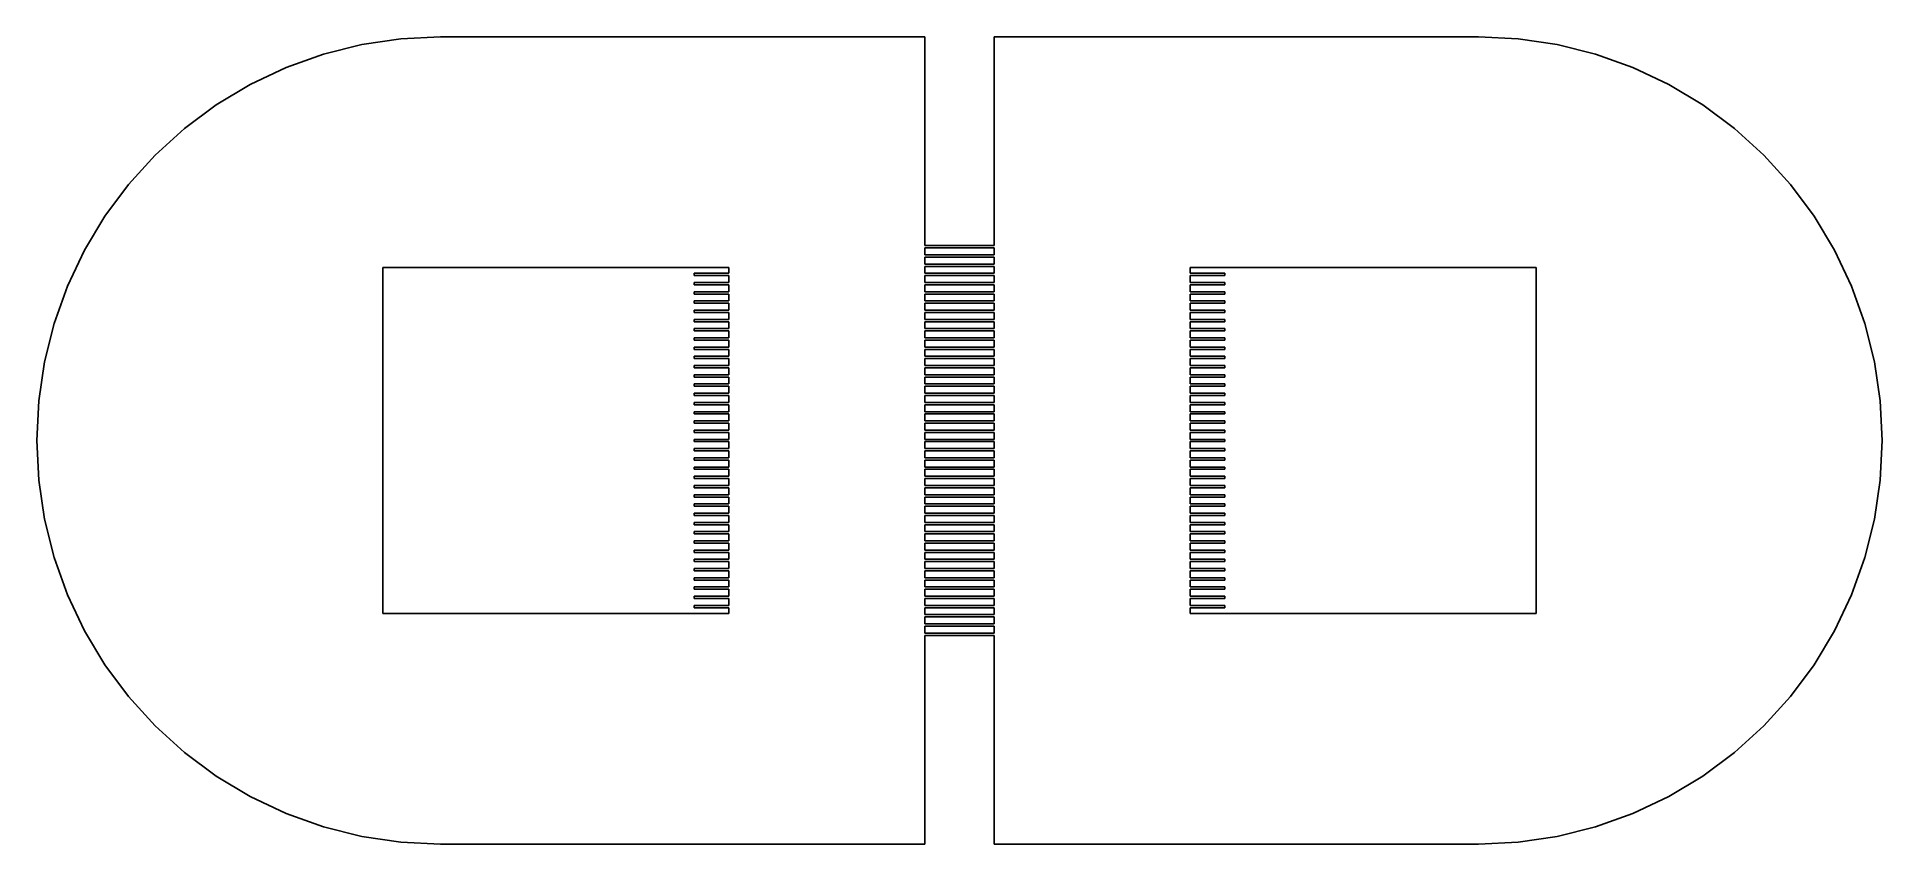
# Model space of a CAD drawing. Extents: x 0.5 to 8.5, y 0.5 to 4.
import ezdxf

# ---------------------------------------------------------------- set-up
doc = ezdxf.new("R2010")
doc.units = 0

msp = doc.modelspace()

# ---------------------------------------------------------------- linework, layer by layer
for p, q in [((2.25, 4), (2.07848, 3.99156)), ((4.35001, 4), (2.25, 4)), ((4.35001, 3.09499), (4.35001, 4)), ((6.75, 4), (4.64999, 4)), ((4.64999, 4), (4.64999, 3.09499)), ((6.92152, 3.99156), (6.75, 4)), ((1.742, 3.92464), (1.58031, 3.86678)), ((1.9086, 3.96637), (1.742, 3.92464)), ((2.07848, 3.99156), (1.9086, 3.96637)), ((7.0914, 3.96637), (6.92152, 3.99156)), ((7.258, 3.92464), (7.0914, 3.96637)), ((7.41969, 3.86678), (7.258, 3.92464)), ((1.58031, 3.86678), (1.42506, 3.79335)), ((7.57494, 3.79335), (7.41969, 3.86678)), ((1.42506, 3.79335), (1.27776, 3.70506)), ((7.72224, 3.70506), (7.57494, 3.79335)), ((1.27776, 3.70506), (1.13982, 3.60277)), ((7.86018, 3.60277), (7.72224, 3.70506)), ((1.13982, 3.60277), (1.01257, 3.48743)), ((7.98743, 3.48743), (7.86018, 3.60277)), ((1.01257, 3.48743), (0.89723, 3.36018)), ((8.10277, 3.36018), (7.98743, 3.48743)), ((0.89723, 3.36018), (0.79494, 3.22224)), ((8.20506, 3.22224), (8.10277, 3.36018)), ((0.79494, 3.22224), (0.70665, 3.07494)), ((8.29335, 3.07494), (8.20506, 3.22224)), ((0.70665, 3.07494), (0.63322, 2.91969)), ((4.64999, 3.09499), (4.35001, 3.09499)), ((4.35001, 3.05499), (4.35001, 3.08499)), ((4.35001, 3.08499), (4.64999, 3.08499)), ((4.64999, 3.05499), (4.35001, 3.05499)), ((4.35001, 3.015), (4.35001, 3.045)), ((4.35001, 3.045), (4.64999, 3.045)), ((4.64999, 3.08499), (4.64999, 3.05499)), ((4.64999, 3.045), (4.64999, 3.015)), ((8.36678, 2.91969), (8.29335, 3.07494)), ((2, 1.5), (2, 3)), ((2, 3), (3.5, 3)), ((3.5, 2.97499), (3.35001, 2.97499)), ((3.35001, 2.97499), (3.35001, 2.965)), ((3.35001, 2.965), (3.5, 2.965)), ((3.5, 3), (3.5, 2.97499)), ((3.5, 2.965), (3.5, 2.935)), ((4.64999, 3.015), (4.35001, 3.015)), ((4.35001, 2.97499), (4.35001, 3.00499)), ((4.35001, 3.00499), (4.64999, 3.00499)), ((4.64999, 2.97499), (4.35001, 2.97499)), ((4.35001, 2.935), (4.35001, 2.965)), ((4.35001, 2.965), (4.64999, 2.965)), ((4.64999, 3.00499), (4.64999, 2.97499)), ((4.64999, 2.965), (4.64999, 2.935)), ((5.5, 2.97499), (5.5, 3)), ((5.5, 3), (7, 3)), ((5.64999, 2.97499), (5.5, 2.97499)), ((5.5, 2.935), (5.5, 2.965)), ((5.5, 2.965), (5.64999, 2.965)), ((5.64999, 2.965), (5.64999, 2.97499)), ((7, 3), (7, 1.5)), ((0.63322, 2.91969), (0.57536, 2.758)), ((3.5, 2.935), (3.35001, 2.935)), ((3.35001, 2.935), (3.35001, 2.92499)), ((3.35001, 2.92499), (3.5, 2.92499)), ((3.5, 2.89499), (3.35001, 2.89499)), ((3.35001, 2.89499), (3.35001, 2.88499)), ((3.35001, 2.88499), (3.5, 2.88499)), ((3.5, 2.92499), (3.5, 2.89499)), ((3.5, 2.88499), (3.5, 2.855)), ((4.64999, 2.935), (4.35001, 2.935)), ((4.35001, 2.89499), (4.35001, 2.92499)), ((4.35001, 2.92499), (4.64999, 2.92499)), ((4.64999, 2.89499), (4.35001, 2.89499)), ((4.35001, 2.855), (4.35001, 2.88499)), ((4.35001, 2.88499), (4.64999, 2.88499)), ((4.64999, 2.92499), (4.64999, 2.89499)), ((4.64999, 2.88499), (4.64999, 2.855)), ((5.64999, 2.935), (5.5, 2.935)), ((5.5, 2.89499), (5.5, 2.92499)), ((5.5, 2.92499), (5.64999, 2.92499)), ((5.64999, 2.89499), (5.5, 2.89499)), ((5.5, 2.855), (5.5, 2.88499)), ((5.5, 2.88499), (5.64999, 2.88499)), ((5.64999, 2.92499), (5.64999, 2.935)), ((5.64999, 2.88499), (5.64999, 2.89499)), ((8.42464, 2.758), (8.36678, 2.91969)), ((3.5, 2.855), (3.35001, 2.855)), ((3.35001, 2.855), (3.35001, 2.84499)), ((3.35001, 2.84499), (3.5, 2.84499)), ((3.5, 2.81499), (3.35001, 2.81499)), ((3.35001, 2.81499), (3.35001, 2.80499)), ((3.35001, 2.80499), (3.5, 2.80499)), ((3.5, 2.84499), (3.5, 2.81499)), ((3.5, 2.80499), (3.5, 2.77499)), ((4.64999, 2.855), (4.35001, 2.855)), ((4.35001, 2.81499), (4.35001, 2.84499)), ((4.35001, 2.84499), (4.64999, 2.84499)), ((4.64999, 2.81499), (4.35001, 2.81499)), ((4.35001, 2.77499), (4.35001, 2.80499)), ((4.35001, 2.80499), (4.64999, 2.80499)), ((4.64999, 2.84499), (4.64999, 2.81499)), ((4.64999, 2.80499), (4.64999, 2.77499)), ((5.64999, 2.855), (5.5, 2.855)), ((5.5, 2.81499), (5.5, 2.84499)), ((5.5, 2.84499), (5.64999, 2.84499)), ((5.64999, 2.81499), (5.5, 2.81499)), ((5.5, 2.77499), (5.5, 2.80499)), ((5.5, 2.80499), (5.64999, 2.80499)), ((5.64999, 2.84499), (5.64999, 2.855)), ((5.64999, 2.80499), (5.64999, 2.81499)), ((0.57536, 2.758), (0.53363, 2.5914)), ((3.5, 2.77499), (3.35001, 2.77499)), ((3.35001, 2.77499), (3.35001, 2.765)), ((3.35001, 2.765), (3.5, 2.765)), ((3.5, 2.73499), (3.35001, 2.73499)), ((3.35001, 2.73499), (3.35001, 2.72499)), ((3.35001, 2.72499), (3.5, 2.72499)), ((3.5, 2.765), (3.5, 2.73499)), ((3.5, 2.72499), (3.5, 2.69499)), ((4.64999, 2.77499), (4.35001, 2.77499)), ((4.35001, 2.73499), (4.35001, 2.765)), ((4.35001, 2.765), (4.64999, 2.765)), ((4.64999, 2.73499), (4.35001, 2.73499)), ((4.35001, 2.69499), (4.35001, 2.72499)), ((4.35001, 2.72499), (4.64999, 2.72499)), ((4.64999, 2.765), (4.64999, 2.73499)), ((4.64999, 2.72499), (4.64999, 2.69499)), ((5.64999, 2.77499), (5.5, 2.77499)), ((5.5, 2.73499), (5.5, 2.765)), ((5.5, 2.765), (5.64999, 2.765)), ((5.64999, 2.73499), (5.5, 2.73499)), ((5.5, 2.69499), (5.5, 2.72499)), ((5.5, 2.72499), (5.64999, 2.72499)), ((5.64999, 2.765), (5.64999, 2.77499)), ((5.64999, 2.72499), (5.64999, 2.73499)), ((8.46637, 2.5914), (8.42464, 2.758)), ((3.5, 2.69499), (3.35001, 2.69499)), ((3.35001, 2.69499), (3.35001, 2.685)), ((3.35001, 2.685), (3.5, 2.685)), ((3.5, 2.655), (3.35001, 2.655)), ((3.35001, 2.655), (3.35001, 2.64499)), ((3.35001, 2.64499), (3.5, 2.64499)), ((3.5, 2.685), (3.5, 2.655)), ((3.5, 2.64499), (3.5, 2.61499)), ((4.64999, 2.69499), (4.35001, 2.69499)), ((4.35001, 2.655), (4.35001, 2.685)), ((4.35001, 2.685), (4.64999, 2.685)), ((4.64999, 2.655), (4.35001, 2.655)), ((4.35001, 2.61499), (4.35001, 2.64499)), ((4.35001, 2.64499), (4.64999, 2.64499)), ((4.64999, 2.685), (4.64999, 2.655)), ((4.64999, 2.64499), (4.64999, 2.61499)), ((5.64999, 2.69499), (5.5, 2.69499)), ((5.5, 2.655), (5.5, 2.685)), ((5.5, 2.685), (5.64999, 2.685)), ((5.64999, 2.655), (5.5, 2.655)), ((5.5, 2.61499), (5.5, 2.64499)), ((5.5, 2.64499), (5.64999, 2.64499)), ((5.64999, 2.685), (5.64999, 2.69499)), ((5.64999, 2.64499), (5.64999, 2.655)), ((0.53363, 2.5914), (0.50844, 2.42152)), ((3.5, 2.61499), (3.35001, 2.61499)), ((3.35001, 2.61499), (3.35001, 2.605)), ((3.35001, 2.605), (3.5, 2.605)), ((3.5, 2.575), (3.35001, 2.575)), ((3.35001, 2.575), (3.35001, 2.56499)), ((3.35001, 2.56499), (3.5, 2.56499)), ((3.5, 2.605), (3.5, 2.575)), ((3.5, 2.56499), (3.5, 2.53499)), ((4.64999, 2.61499), (4.35001, 2.61499)), ((4.35001, 2.575), (4.35001, 2.605)), ((4.35001, 2.605), (4.64999, 2.605)), ((4.64999, 2.575), (4.35001, 2.575)), ((4.35001, 2.53499), (4.35001, 2.56499)), ((4.35001, 2.56499), (4.64999, 2.56499)), ((4.64999, 2.605), (4.64999, 2.575)), ((4.64999, 2.56499), (4.64999, 2.53499)), ((5.64999, 2.61499), (5.5, 2.61499)), ((5.5, 2.575), (5.5, 2.605)), ((5.5, 2.605), (5.64999, 2.605)), ((5.64999, 2.575), (5.5, 2.575)), ((5.5, 2.53499), (5.5, 2.56499)), ((5.5, 2.56499), (5.64999, 2.56499)), ((5.64999, 2.605), (5.64999, 2.61499)), ((5.64999, 2.56499), (5.64999, 2.575)), ((8.49156, 2.42152), (8.46637, 2.5914)), ((3.5, 2.53499), (3.35001, 2.53499)), ((3.35001, 2.53499), (3.35001, 2.52499)), ((3.35001, 2.52499), (3.5, 2.52499)), ((3.5, 2.495), (3.35001, 2.495)), ((3.35001, 2.495), (3.35001, 2.48499)), ((3.35001, 2.48499), (3.5, 2.48499)), ((3.5, 2.52499), (3.5, 2.495)), ((3.5, 2.48499), (3.5, 2.45499)), ((4.64999, 2.53499), (4.35001, 2.53499)), ((4.35001, 2.495), (4.35001, 2.52499)), ((4.35001, 2.52499), (4.64999, 2.52499)), ((4.64999, 2.495), (4.35001, 2.495)), ((4.35001, 2.45499), (4.35001, 2.48499)), ((4.35001, 2.48499), (4.64999, 2.48499)), ((4.64999, 2.52499), (4.64999, 2.495)), ((4.64999, 2.48499), (4.64999, 2.45499)), ((5.64999, 2.53499), (5.5, 2.53499)), ((5.5, 2.495), (5.5, 2.52499)), ((5.5, 2.52499), (5.64999, 2.52499)), ((5.64999, 2.495), (5.5, 2.495)), ((5.5, 2.45499), (5.5, 2.48499)), ((5.5, 2.48499), (5.64999, 2.48499)), ((5.64999, 2.52499), (5.64999, 2.53499)), ((5.64999, 2.48499), (5.64999, 2.495)), ((0.50844, 2.42152), (0.5, 2.25)), ((3.5, 2.45499), (3.35001, 2.45499)), ((3.35001, 2.45499), (3.35001, 2.44499)), ((3.35001, 2.44499), (3.5, 2.44499)), ((3.5, 2.41499), (3.35001, 2.41499)), ((3.35001, 2.41499), (3.35001, 2.405)), ((3.35001, 2.405), (3.5, 2.405)), ((3.5, 2.44499), (3.5, 2.41499)), ((3.5, 2.405), (3.5, 2.375)), ((4.64999, 2.45499), (4.35001, 2.45499)), ((4.35001, 2.41499), (4.35001, 2.44499)), ((4.35001, 2.44499), (4.64999, 2.44499)), ((4.64999, 2.41499), (4.35001, 2.41499)), ((4.35001, 2.375), (4.35001, 2.405)), ((4.35001, 2.405), (4.64999, 2.405)), ((4.64999, 2.44499), (4.64999, 2.41499)), ((4.64999, 2.405), (4.64999, 2.375)), ((5.64999, 2.45499), (5.5, 2.45499)), ((5.5, 2.41499), (5.5, 2.44499)), ((5.5, 2.44499), (5.64999, 2.44499)), ((5.64999, 2.41499), (5.5, 2.41499)), ((5.5, 2.375), (5.5, 2.405)), ((5.5, 2.405), (5.64999, 2.405)), ((5.64999, 2.44499), (5.64999, 2.45499)), ((5.64999, 2.405), (5.64999, 2.41499)), ((8.5, 2.25), (8.49156, 2.42152)), ((3.5, 2.375), (3.35001, 2.375)), ((3.35001, 2.375), (3.35001, 2.36499)), ((3.35001, 2.36499), (3.5, 2.36499)), ((3.5, 2.33499), (3.35001, 2.33499)), ((3.35001, 2.33499), (3.35001, 2.325)), ((3.35001, 2.325), (3.5, 2.325)), ((3.5, 2.36499), (3.5, 2.33499)), ((3.5, 2.325), (3.5, 2.295)), ((4.64999, 2.375), (4.35001, 2.375)), ((4.35001, 2.33499), (4.35001, 2.36499)), ((4.35001, 2.36499), (4.64999, 2.36499)), ((4.64999, 2.33499), (4.35001, 2.33499)), ((4.35001, 2.295), (4.35001, 2.325)), ((4.35001, 2.325), (4.64999, 2.325)), ((4.64999, 2.36499), (4.64999, 2.33499)), ((4.64999, 2.325), (4.64999, 2.295)), ((5.64999, 2.375), (5.5, 2.375)), ((5.5, 2.33499), (5.5, 2.36499)), ((5.5, 2.36499), (5.64999, 2.36499)), ((5.64999, 2.33499), (5.5, 2.33499)), ((5.5, 2.295), (5.5, 2.325)), ((5.5, 2.325), (5.64999, 2.325)), ((5.64999, 2.36499), (5.64999, 2.375)), ((5.64999, 2.325), (5.64999, 2.33499)), ((0.5, 2.25), (0.50844, 2.07848)), ((3.5, 2.295), (3.35001, 2.295)), ((3.35001, 2.295), (3.35001, 2.28499)), ((3.35001, 2.28499), (3.5, 2.28499)), ((3.5, 2.25499), (3.35001, 2.25499)), ((3.35001, 2.25499), (3.35001, 2.24501)), ((3.35001, 2.24501), (3.5, 2.24501)), ((3.5, 2.28499), (3.5, 2.25499)), ((3.5, 2.24501), (3.5, 2.21501)), ((4.64999, 2.295), (4.35001, 2.295)), ((4.35001, 2.25499), (4.35001, 2.28499)), ((4.35001, 2.28499), (4.64999, 2.28499)), ((4.64999, 2.25499), (4.35001, 2.25499)), ((4.35001, 2.21501), (4.35001, 2.24501)), ((4.35001, 2.24501), (4.64999, 2.24501)), ((4.64999, 2.28499), (4.64999, 2.25499)), ((4.64999, 2.24501), (4.64999, 2.21501)), ((5.64999, 2.295), (5.5, 2.295)), ((5.5, 2.25499), (5.5, 2.28499)), ((5.5, 2.28499), (5.64999, 2.28499)), ((5.64999, 2.25499), (5.5, 2.25499)), ((5.5, 2.21501), (5.5, 2.24501)), ((5.5, 2.24501), (5.64999, 2.24501)), ((5.64999, 2.28499), (5.64999, 2.295)), ((5.64999, 2.24501), (5.64999, 2.25499)), ((8.49156, 2.07848), (8.5, 2.25)), ((3.5, 2.21501), (3.35001, 2.21501)), ((3.35001, 2.21501), (3.35001, 2.205)), ((3.35001, 2.205), (3.5, 2.205)), ((3.5, 2.175), (3.35001, 2.175)), ((3.35001, 2.175), (3.35001, 2.16501)), ((3.35001, 2.16501), (3.5, 2.16501)), ((3.5, 2.205), (3.5, 2.175)), ((3.5, 2.16501), (3.5, 2.13501)), ((4.64999, 2.21501), (4.35001, 2.21501)), ((4.35001, 2.175), (4.35001, 2.205)), ((4.35001, 2.205), (4.64999, 2.205)), ((4.64999, 2.175), (4.35001, 2.175)), ((4.35001, 2.13501), (4.35001, 2.16501)), ((4.35001, 2.16501), (4.64999, 2.16501)), ((4.64999, 2.205), (4.64999, 2.175)), ((4.64999, 2.16501), (4.64999, 2.13501)), ((5.64999, 2.21501), (5.5, 2.21501)), ((5.5, 2.175), (5.5, 2.205)), ((5.5, 2.205), (5.64999, 2.205)), ((5.64999, 2.175), (5.5, 2.175)), ((5.5, 2.13501), (5.5, 2.16501)), ((5.5, 2.16501), (5.64999, 2.16501)), ((5.64999, 2.205), (5.64999, 2.21501)), ((5.64999, 2.16501), (5.64999, 2.175)), ((3.5, 2.13501), (3.35001, 2.13501)), ((3.35001, 2.13501), (3.35001, 2.125)), ((3.35001, 2.125), (3.5, 2.125)), ((3.5, 2.095), (3.35001, 2.095)), ((3.35001, 2.095), (3.35001, 2.08501)), ((3.35001, 2.08501), (3.5, 2.08501)), ((3.5, 2.125), (3.5, 2.095)), ((3.5, 2.08501), (3.5, 2.05501)), ((4.64999, 2.13501), (4.35001, 2.13501)), ((4.35001, 2.095), (4.35001, 2.125)), ((4.35001, 2.125), (4.64999, 2.125)), ((4.64999, 2.095), (4.35001, 2.095)), ((4.35001, 2.05501), (4.35001, 2.08501)), ((4.35001, 2.08501), (4.64999, 2.08501)), ((4.64999, 2.125), (4.64999, 2.095)), ((4.64999, 2.08501), (4.64999, 2.05501)), ((5.64999, 2.13501), (5.5, 2.13501)), ((5.5, 2.095), (5.5, 2.125)), ((5.5, 2.125), (5.64999, 2.125)), ((5.64999, 2.095), (5.5, 2.095)), ((5.5, 2.05501), (5.5, 2.08501)), ((5.5, 2.08501), (5.64999, 2.08501)), ((5.64999, 2.125), (5.64999, 2.13501)), ((5.64999, 2.08501), (5.64999, 2.095)), ((0.50844, 2.07848), (0.53363, 1.9086)), ((3.5, 2.05501), (3.35001, 2.05501)), ((3.35001, 2.05501), (3.35001, 2.04501)), ((3.35001, 2.04501), (3.5, 2.04501)), ((3.5, 2.01501), (3.35001, 2.01501)), ((3.35001, 2.01501), (3.35001, 2.005)), ((3.35001, 2.005), (3.5, 2.005)), ((3.5, 2.04501), (3.5, 2.01501)), ((3.5, 2.005), (3.5, 1.97501)), ((4.64999, 2.05501), (4.35001, 2.05501)), ((4.35001, 2.01501), (4.35001, 2.04501)), ((4.35001, 2.04501), (4.64999, 2.04501)), ((4.64999, 2.01501), (4.35001, 2.01501)), ((4.35001, 1.97501), (4.35001, 2.005)), ((4.35001, 2.005), (4.64999, 2.005)), ((4.64999, 2.04501), (4.64999, 2.01501)), ((4.64999, 2.005), (4.64999, 1.97501)), ((5.64999, 2.05501), (5.5, 2.05501)), ((5.5, 2.01501), (5.5, 2.04501)), ((5.5, 2.04501), (5.64999, 2.04501)), ((5.64999, 2.01501), (5.5, 2.01501)), ((5.5, 1.97501), (5.5, 2.005)), ((5.5, 2.005), (5.64999, 2.005)), ((5.64999, 2.04501), (5.64999, 2.05501)), ((5.64999, 2.005), (5.64999, 2.01501)), ((8.46637, 1.9086), (8.49156, 2.07848)), ((3.5, 1.97501), (3.35001, 1.97501)), ((3.35001, 1.97501), (3.35001, 1.96501)), ((3.35001, 1.96501), (3.5, 1.96501)), ((3.5, 1.93501), (3.35001, 1.93501)), ((3.35001, 1.93501), (3.35001, 1.925)), ((3.35001, 1.925), (3.5, 1.925)), ((3.5, 1.96501), (3.5, 1.93501)), ((3.5, 1.925), (3.5, 1.895)), ((4.64999, 1.97501), (4.35001, 1.97501)), ((4.35001, 1.93501), (4.35001, 1.96501)), ((4.35001, 1.96501), (4.64999, 1.96501)), ((4.64999, 1.93501), (4.35001, 1.93501)), ((4.35001, 1.895), (4.35001, 1.925)), ((4.35001, 1.925), (4.64999, 1.925)), ((4.64999, 1.96501), (4.64999, 1.93501)), ((4.64999, 1.925), (4.64999, 1.895)), ((5.64999, 1.97501), (5.5, 1.97501)), ((5.5, 1.93501), (5.5, 1.96501)), ((5.5, 1.96501), (5.64999, 1.96501)), ((5.64999, 1.93501), (5.5, 1.93501)), ((5.5, 1.895), (5.5, 1.925)), ((5.5, 1.925), (5.64999, 1.925)), ((5.64999, 1.96501), (5.64999, 1.97501)), ((5.64999, 1.925), (5.64999, 1.93501)), ((0.53363, 1.9086), (0.57536, 1.742)), ((3.5, 1.895), (3.35001, 1.895)), ((3.35001, 1.895), (3.35001, 1.88501)), ((3.35001, 1.88501), (3.5, 1.88501)), ((3.5, 1.85501), (3.35001, 1.85501)), ((3.35001, 1.85501), (3.35001, 1.845)), ((3.35001, 1.845), (3.5, 1.845)), ((3.5, 1.88501), (3.5, 1.85501)), ((3.5, 1.845), (3.5, 1.815)), ((4.64999, 1.895), (4.35001, 1.895)), ((4.35001, 1.85501), (4.35001, 1.88501)), ((4.35001, 1.88501), (4.64999, 1.88501)), ((4.64999, 1.85501), (4.35001, 1.85501)), ((4.35001, 1.815), (4.35001, 1.845)), ((4.35001, 1.845), (4.64999, 1.845)), ((4.64999, 1.88501), (4.64999, 1.85501)), ((4.64999, 1.845), (4.64999, 1.815)), ((5.64999, 1.895), (5.5, 1.895)), ((5.5, 1.85501), (5.5, 1.88501)), ((5.5, 1.88501), (5.64999, 1.88501)), ((5.64999, 1.85501), (5.5, 1.85501)), ((5.5, 1.815), (5.5, 1.845)), ((5.5, 1.845), (5.64999, 1.845)), ((5.64999, 1.88501), (5.64999, 1.895)), ((5.64999, 1.845), (5.64999, 1.85501)), ((8.42464, 1.742), (8.46637, 1.9086)), ((3.5, 1.815), (3.35001, 1.815)), ((3.35001, 1.815), (3.35001, 1.80501)), ((3.35001, 1.80501), (3.5, 1.80501)), ((3.5, 1.77501), (3.35001, 1.77501)), ((3.35001, 1.77501), (3.35001, 1.76501)), ((3.35001, 1.76501), (3.5, 1.76501)), ((3.5, 1.80501), (3.5, 1.77501)), ((3.5, 1.76501), (3.5, 1.735)), ((4.64999, 1.815), (4.35001, 1.815)), ((4.35001, 1.77501), (4.35001, 1.80501)), ((4.35001, 1.80501), (4.64999, 1.80501)), ((4.64999, 1.77501), (4.35001, 1.77501)), ((4.35001, 1.735), (4.35001, 1.76501)), ((4.35001, 1.76501), (4.64999, 1.76501)), ((4.64999, 1.80501), (4.64999, 1.77501)), ((4.64999, 1.76501), (4.64999, 1.735)), ((5.64999, 1.815), (5.5, 1.815)), ((5.5, 1.77501), (5.5, 1.80501)), ((5.5, 1.80501), (5.64999, 1.80501)), ((5.64999, 1.77501), (5.5, 1.77501)), ((5.5, 1.735), (5.5, 1.76501)), ((5.5, 1.76501), (5.64999, 1.76501)), ((5.64999, 1.80501), (5.64999, 1.815)), ((5.64999, 1.76501), (5.64999, 1.77501)), ((0.57536, 1.742), (0.63322, 1.58031)), ((3.5, 1.735), (3.35001, 1.735)), ((3.35001, 1.735), (3.35001, 1.72501)), ((3.35001, 1.72501), (3.5, 1.72501)), ((3.5, 1.69501), (3.35001, 1.69501)), ((3.35001, 1.69501), (3.35001, 1.68501)), ((3.35001, 1.68501), (3.5, 1.68501)), ((3.5, 1.72501), (3.5, 1.69501)), ((3.5, 1.68501), (3.5, 1.65501)), ((4.64999, 1.735), (4.35001, 1.735)), ((4.35001, 1.69501), (4.35001, 1.72501)), ((4.35001, 1.72501), (4.64999, 1.72501)), ((4.64999, 1.69501), (4.35001, 1.69501)), ((4.35001, 1.65501), (4.35001, 1.68501)), ((4.35001, 1.68501), (4.64999, 1.68501)), ((4.64999, 1.72501), (4.64999, 1.69501)), ((4.64999, 1.68501), (4.64999, 1.65501)), ((5.64999, 1.735), (5.5, 1.735)), ((5.5, 1.69501), (5.5, 1.72501)), ((5.5, 1.72501), (5.64999, 1.72501)), ((5.64999, 1.69501), (5.5, 1.69501)), ((5.5, 1.65501), (5.5, 1.68501)), ((5.5, 1.68501), (5.64999, 1.68501)), ((5.64999, 1.72501), (5.64999, 1.735)), ((5.64999, 1.68501), (5.64999, 1.69501)), ((8.36678, 1.58031), (8.42464, 1.742)), ((3.5, 1.65501), (3.35001, 1.65501)), ((3.35001, 1.65501), (3.35001, 1.645)), ((3.35001, 1.645), (3.5, 1.645)), ((3.5, 1.61501), (3.35001, 1.61501)), ((3.35001, 1.61501), (3.35001, 1.60501)), ((3.35001, 1.60501), (3.5, 1.60501)), ((3.5, 1.645), (3.5, 1.61501)), ((3.5, 1.60501), (3.5, 1.57501)), ((4.64999, 1.65501), (4.35001, 1.65501)), ((4.35001, 1.61501), (4.35001, 1.645)), ((4.35001, 1.645), (4.64999, 1.645)), ((4.64999, 1.61501), (4.35001, 1.61501)), ((4.35001, 1.57501), (4.35001, 1.60501)), ((4.35001, 1.60501), (4.64999, 1.60501)), ((4.64999, 1.645), (4.64999, 1.61501)), ((4.64999, 1.60501), (4.64999, 1.57501)), ((5.64999, 1.65501), (5.5, 1.65501)), ((5.5, 1.61501), (5.5, 1.645)), ((5.5, 1.645), (5.64999, 1.645)), ((5.64999, 1.61501), (5.5, 1.61501)), ((5.5, 1.57501), (5.5, 1.60501)), ((5.5, 1.60501), (5.64999, 1.60501)), ((5.64999, 1.645), (5.64999, 1.65501)), ((5.64999, 1.60501), (5.64999, 1.61501)), ((0.63322, 1.58031), (0.70665, 1.42506)), ((3.5, 1.57501), (3.35001, 1.57501)), ((3.35001, 1.57501), (3.35001, 1.565)), ((3.35001, 1.565), (3.5, 1.565)), ((3.5, 1.535), (3.35001, 1.535)), ((3.35001, 1.535), (3.35001, 1.52501)), ((3.35001, 1.52501), (3.5, 1.52501)), ((3.5, 1.565), (3.5, 1.535)), ((3.5, 1.52501), (3.5, 1.5)), ((4.64999, 1.57501), (4.35001, 1.57501)), ((4.35001, 1.535), (4.35001, 1.565)), ((4.35001, 1.565), (4.64999, 1.565)), ((4.64999, 1.535), (4.35001, 1.535)), ((4.35001, 1.49501), (4.35001, 1.52501)), ((4.35001, 1.52501), (4.64999, 1.52501)), ((4.64999, 1.565), (4.64999, 1.535)), ((4.64999, 1.52501), (4.64999, 1.49501)), ((5.64999, 1.57501), (5.5, 1.57501)), ((5.5, 1.535), (5.5, 1.565)), ((5.5, 1.565), (5.64999, 1.565)), ((5.64999, 1.535), (5.5, 1.535)), ((5.5, 1.5), (5.5, 1.52501)), ((5.5, 1.52501), (5.64999, 1.52501)), ((5.64999, 1.565), (5.64999, 1.57501)), ((5.64999, 1.52501), (5.64999, 1.535)), ((8.29335, 1.42506), (8.36678, 1.58031)), ((3.5, 1.5), (2, 1.5)), ((4.64999, 1.49501), (4.35001, 1.49501)), ((4.35001, 1.455), (4.35001, 1.485)), ((4.35001, 1.485), (4.64999, 1.485)), ((4.64999, 1.455), (4.35001, 1.455)), ((4.35001, 1.41501), (4.35001, 1.44501)), ((4.35001, 1.44501), (4.64999, 1.44501)), ((4.64999, 1.485), (4.64999, 1.455)), ((4.64999, 1.44501), (4.64999, 1.41501)), ((7, 1.5), (5.5, 1.5)), ((0.70665, 1.42506), (0.79494, 1.27776)), ((4.64999, 1.41501), (4.35001, 1.41501)), ((4.35001, 1.40501), (4.64999, 1.40501)), ((4.35001, 0.5), (4.35001, 1.40501)), ((4.64999, 1.40501), (4.64999, 0.5)), ((8.20506, 1.27776), (8.29335, 1.42506)), ((0.79494, 1.27776), (0.89723, 1.13982)), ((8.10277, 1.13982), (8.20506, 1.27776)), ((0.89723, 1.13982), (1.01257, 1.01257)), ((7.98743, 1.01257), (8.10277, 1.13982)), ((1.01257, 1.01257), (1.13982, 0.89723)), ((7.86018, 0.89723), (7.98743, 1.01257)), ((1.13982, 0.89723), (1.27776, 0.79494)), ((7.72224, 0.79494), (7.86018, 0.89723)), ((1.27776, 0.79494), (1.42506, 0.70665)), ((7.57494, 0.70665), (7.72224, 0.79494)), ((1.42506, 0.70665), (1.58031, 0.63322)), ((7.41969, 0.63322), (7.57494, 0.70665)), ((1.58031, 0.63322), (1.742, 0.57536)), ((1.742, 0.57536), (1.9086, 0.53363)), ((7.0914, 0.53363), (7.258, 0.57536)), ((7.258, 0.57536), (7.41969, 0.63322)), ((1.9086, 0.53363), (2.07848, 0.50844)), ((2.07848, 0.50844), (2.25, 0.5)), ((2.25, 0.5), (4.35001, 0.5)), ((4.64999, 0.5), (6.75, 0.5)), ((6.75, 0.5), (6.92152, 0.50844)), ((6.92152, 0.50844), (7.0914, 0.53363))]:
    msp.add_line(p, q)

doc.saveas('drawing.dxf')
